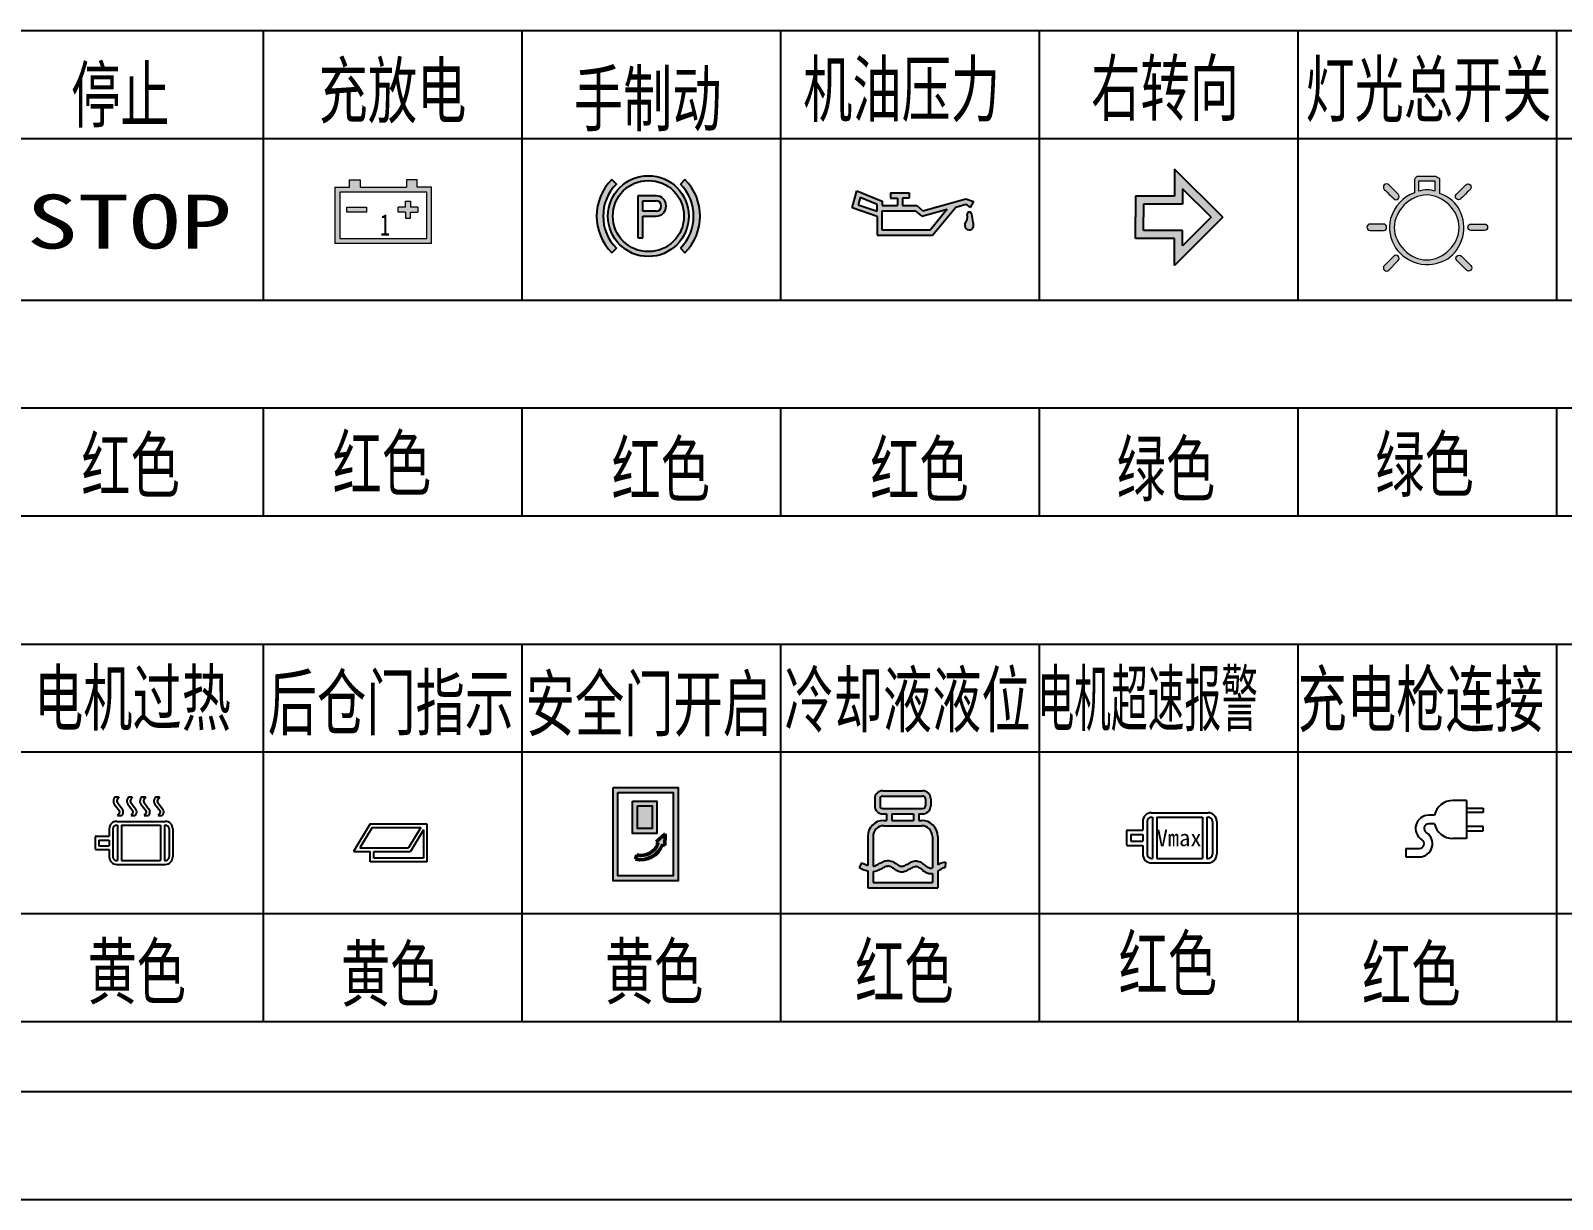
# Model space of a CAD drawing. Extents: x -188 to 653, y 38 to 632.
# Drawn here: x -24 to 118.1, y 38.5 to 146.9 of the extents above; entities that cross this region are included whole.
import ezdxf

# ---------------------------------------------------------------- set-up
doc = ezdxf.new("R2010")
doc.units = 0
doc.header["$LTSCALE"] = 5
doc.layers.add('1', color=1, linetype='CONTINUOUS', lineweight=5)
doc.layers.add('尺寸线', color=3, linetype='CONTINUOUS', lineweight=5)
for name, color, linetype in [('1轮廓实线层', 7, 'CONTINUOUS'), ('2细线层', 3, 'CONTINUOUS'), ('6文字层', 3, 'CONTINUOUS')]:
    doc.layers.add(name, color=color, linetype=linetype)
doc.styles.add('10', font='SIMHEI.TTF', dxfattribs={"width": 1.4})
doc.styles.add('STYLE1', font='SIMHEI.TTF', dxfattribs={"width": 0.67})
doc.styles.add('STYLE2', font='', dxfattribs={"width": 0.67, "height": 5})
doc.styles.add('李志平', font='', dxfattribs={"width": 0.67})
doc.styles.get('STYLE2').set_extended_font_data('FangSong')
doc.styles.get('李志平').set_extended_font_data('FangSong')

msp = doc.modelspace()

# ---------------------------------------------------------------- hatches: boundary and pattern name
at = {"layer": '1', "ltscale": 10}
h = msp.add_hatch(color=256, dxfattribs=at)
h.paths.add_polyline_path([(6.581, 132.346), (6.581, 133.029), (5.58, 133.029), (5.58, 132.346), (4.227, 132.346), (4.227, 130.046), (4.672, 130.046), (4.672, 131.901), (8.721, 131.901), (8.721, 132.346)])
h.paths.add_polyline_path([(12.754, 131.901), (12.754, 130.046), (13.199, 130.046), (13.199, 132.346), (11.862, 132.346), (11.862, 133.029), (10.861, 133.029), (10.861, 132.346), (8.721, 132.346), (8.721, 131.901)])
h.paths.add_polyline_path([(13.199, 127.136), (13.199, 130.046), (12.754, 130.046), (12.754, 127.581), (8.721, 127.581), (8.721, 127.136)])
h.paths.add_polyline_path([(8.721, 127.136), (8.721, 127.581), (4.672, 127.581), (4.672, 130.046), (4.227, 130.046), (4.227, 127.136)])
h.paths.add_polyline_path([(7.161, 130.046), (7.161, 130.491), (5.342, 130.491), (5.342, 130.046)])
h.paths.add_polyline_path([(11.926, 130.046), (11.926, 130.491), (11.239, 130.491), (11.239, 131.061), (10.793, 131.061), (10.793, 130.491), (10.107, 130.491), (10.107, 130.046), (10.793, 130.046)], flags=17)
h.paths.add_polyline_path([(10.793, 129.475), (11.239, 129.475), (11.239, 130.046), (10.793, 130.046)], flags=17)
at = {"layer": '1轮廓实线层', "ltscale": 10}
h = msp.add_hatch(color=3, dxfattribs=at)
h.paths.add_polyline_path([(82.129, 131.516), (78.499, 131.516), (78.499, 129.556), (79.249, 129.556), (79.249, 130.766), (82.886, 130.766), (82.886, 132.213), (85.543, 129.556), (86.604, 129.556), (82.129, 134.031)])
h.paths.add_polyline_path([(79.249, 129.556), (78.499, 129.556), (78.499, 127.595), (82.129, 127.595), (82.129, 125.329), (82.378, 125.329), (86.604, 129.556), (85.543, 129.556), (82.886, 126.898), (82.886, 128.345), (79.249, 128.345)])
h = msp.add_hatch(color=1, dxfattribs=at)
h.paths.add_polyline_path([(29.923, 126.275), (30.347, 126.699, -0.4142136), (30.347, 132.639), (29.923, 133.063, 0.4142136)])
h.paths.add_polyline_path([(29.567, 129.669, 1), (37.067, 129.669, 1)])
h.paths.add_polyline_path([(30.017, 129.669, -1), (36.617, 129.669, -1)], flags=16)
h.paths.add_polyline_path([(32.792, 127.644), (32.342, 127.644), (32.342, 131.544), (34.03, 131.544, -1), (34.03, 129.669), (32.792, 129.669)], flags=0)
h.paths.add_polyline_path([(34.03, 130.119), (32.792, 130.119), (32.792, 131.094), (34.03, 131.094, -1)], flags=0)
h.paths.add_polyline_path([(36.711, 126.275, 0.4142136), (36.711, 133.063), (36.287, 132.639, -0.4142136), (36.287, 126.699)])
h = msp.add_hatch(color=1, dxfattribs=at)
h.paths.add_polyline_path([(61.047, 130.299), (60.323, 129.424), (60.931, 129.424), (61.831, 130.512), (62.771, 130.768), (63.188, 130.456), (63.477, 131.008), (62.781, 131.256), (58.791, 130.172), (58.238, 130.641), (57.828, 130.641), (57.828, 130.172), (58.066, 130.172), (58.676, 129.655)])
h.paths.add_polyline_path([(60.931, 129.424), (60.323, 129.424), (59.455, 128.375), (57.828, 128.375), (57.828, 127.906), (59.676, 127.906)])
h.paths.add_polyline_path([(57.828, 127.906), (57.828, 128.375), (55.019, 128.375), (55.019, 129.424), (54.549, 129.424), (54.542, 127.906)])
h.paths.add_polyline_path([(55.019, 130.172), (57.828, 130.172), (57.828, 130.641), (56.899, 130.641), (56.899, 131.344), (57.519, 131.344), (57.519, 131.813), (55.785, 131.813), (55.785, 131.344), (56.431, 131.344), (56.431, 130.641), (55.019, 130.641), (55.019, 131.053), (52.644, 132.017), (52.217, 130.424), (54.55, 129.616), (54.549, 129.424), (55.019, 129.424)])
h.paths.add_polyline_path([(54.55, 130.112), (52.783, 130.724), (52.959, 131.383), (54.55, 130.737)], flags=16)
h.paths.add_polyline_path([(62.673, 128.918, 0.75582), (63.43, 128.536, 0.1965371), (63.454, 129.1, 0.0163557), (63.412, 129.424), (62.894, 129.424, -0.1174609)])
h.paths.add_polyline_path([(62.894, 129.424), (63.412, 129.424, 0.0223006), (63.32, 129.859, 0.881172), (62.891, 129.859, -0.0922535)])
h = msp.add_hatch(color=2, dxfattribs=at)
h.paths.add_polyline_path([(30.045, 76.657), (36.064, 76.657), (36.064, 68.005), (30.045, 68.005)])
h.paths.add_polyline_path([(30.495, 76.208), (35.615, 76.208), (35.615, 68.454), (30.495, 68.454)], flags=16)
msp.add_hatch(color=2, dxfattribs=at).paths.add_polyline_path([(31.856, 72.398), (34.101, 72.398), (34.101, 75.398), (31.856, 75.398)])
h = msp.add_hatch(color=1, dxfattribs=at)
h.paths.add_polyline_path([(56.914, 75.861), (56.914, 76.361), (55.064, 76.361, 0.4142136), (54.314, 75.611), (54.314, 74.961, 0.4142136), (55.064, 74.211), (55.414, 74.211), (55.414, 73.611), (55.164, 73.611, 0.4142136), (53.664, 72.111), (53.664, 71.861), (54.164, 71.861), (54.164, 72.111, -0.4142136), (55.164, 73.111), (56.914, 73.111), (56.914, 73.611), (55.914, 73.611), (55.914, 74.211), (56.914, 74.211), (56.914, 74.711), (55.064, 74.711, -0.4142136), (54.814, 74.961), (54.814, 75.611, -0.4142136), (55.064, 75.861)])
h.paths.add_polyline_path([(58.764, 75.861, -0.4142136), (59.014, 75.611), (59.014, 74.961, -0.4142136), (58.764, 74.711), (56.914, 74.711), (56.914, 74.211), (57.914, 74.211), (57.914, 73.611), (56.914, 73.611), (56.914, 73.111), (58.664, 73.111, -0.4142136), (59.664, 72.111), (59.664, 71.861), (60.164, 71.861), (60.164, 72.111, 0.4142136), (58.664, 73.611), (58.414, 73.611), (58.414, 74.211), (58.764, 74.211, 0.4142136), (59.514, 74.961), (59.514, 75.611, 0.4142136), (58.764, 76.361), (56.914, 76.361), (56.914, 75.861)])
edge = h.paths.add_edge_path()
edge.add_spline(control_points=[(60.164, 68.899), (60.184, 68.911), (60.204, 68.923), (60.346, 69.009), (60.461, 69.085), (60.64, 69.186), (60.71, 69.218), (60.802, 69.246), (60.83, 69.248), (60.845, 69.247)], knot_values=[15.638275, 15.638275, 15.638275, 15.638275, 15.7481944, 15.7481944, 16.4246468, 16.4246468, 16.9442773, 16.9442773, 17.3479153, 17.3479153, 17.3479153, 17.3479153], degree=3, periodic=0)
edge.add_line((60.845, 69.247), (60.89, 69.745))
edge.add_spline(control_points=[(60.89, 69.745), (60.845, 69.749), (60.802, 69.747), (60.666, 69.732), (60.58, 69.704), (60.386, 69.621), (60.282, 69.559), (60.174, 69.493), (60.169, 69.49), (60.164, 69.486)], knot_values=[16.1388859, 16.1388859, 16.1388859, 16.1388859, 16.3211879, 16.3211879, 16.7373656, 16.7373656, 17.3175599, 17.3175599, 17.3479153, 17.3479153, 17.3479153, 17.3479153], degree=3, periodic=0)
edge.add_line((60.164, 69.486), (60.164, 71.861))
edge.add_line((60.164, 71.861), (59.664, 71.861))
edge.add_line((59.664, 71.861), (59.664, 69.207))
edge.add_spline(control_points=[(59.664, 69.207), (59.653, 69.203), (59.643, 69.2), (59.591, 69.183), (59.556, 69.177), (59.498, 69.175), (59.471, 69.177), (59.369, 69.199), (59.282, 69.24), (59.092, 69.363), (58.989, 69.444), (58.77, 69.608), (58.654, 69.692), (58.453, 69.789), (58.38, 69.817), (58.223, 69.851), (58.137, 69.855), (57.979, 69.839), (57.905, 69.82), (57.703, 69.751), (57.584, 69.687), (57.327, 69.541), (57.193, 69.459), (57.024, 69.385), (56.977, 69.368), (56.928, 69.356), (56.921, 69.354), (56.914, 69.353)], knot_values=[9.0358264, 9.0358264, 9.0358264, 9.0358264, 9.118013, 9.118013, 9.4607571, 9.4607571, 9.7675513, 9.7675513, 10.497745, 10.497745, 11.2279388, 11.2279388, 11.9581325, 11.9581325, 12.3266623, 12.3266623, 12.695192, 12.695192, 13.0604043, 13.0604043, 13.7474125, 13.7474125, 14.6307932, 14.6307932, 15.0153142, 15.0153142, 15.0826892, 15.0826892, 15.0826892, 15.0826892], degree=3, periodic=0)
edge.add_line((56.914, 69.353), (56.914, 68.849))
edge.add_spline(control_points=[(56.914, 68.849), (56.919, 68.849), (56.924, 68.849), (56.992, 68.857), (57.052, 68.87), (57.26, 68.932), (57.392, 69.002), (57.64, 69.142), (57.756, 69.212), (57.941, 69.304), (58.014, 69.332), (58.101, 69.35), (58.126, 69.352), (58.174, 69.35), (58.199, 69.346), (58.261, 69.326), (58.297, 69.311), (58.425, 69.241), (58.531, 69.162), (58.762, 68.988), (58.886, 68.892), (59.126, 68.761), (59.232, 68.715), (59.428, 68.676), (59.512, 68.671), (59.618, 68.682), (59.641, 68.685), (59.664, 68.69)], knot_values=[8.8841476, 8.8841476, 8.8841476, 8.8841476, 8.9072385, 8.9072385, 9.1960445, 9.1960445, 9.9458156, 9.9458156, 10.6955867, 10.6955867, 11.2893611, 11.2893611, 11.5857152, 11.5857152, 11.9211691, 11.9211691, 12.2566229, 12.2566229, 13.0468792, 13.0468792, 13.8371355, 13.8371355, 14.3758306, 14.3758306, 14.7237863, 14.7237863, 14.8227241, 14.8227241, 14.8227241, 14.8227241], degree=3, periodic=0)
edge.add_line((59.664, 68.69), (59.664, 67.861))
edge.add_line((59.664, 67.861), (56.914, 67.861))
edge.add_line((56.914, 67.861), (56.914, 67.361))
edge.add_line((56.914, 67.361), (60.164, 67.361))
edge.add_line((60.164, 67.361), (60.164, 68.899))
edge = h.paths.add_edge_path()
edge.add_line((54.164, 69.37), (54.164, 71.861))
edge.add_line((54.164, 71.861), (53.664, 71.861))
edge.add_line((53.664, 71.861), (53.664, 69.435))
edge.add_spline(control_points=[(53.664, 69.435), (53.579, 69.462), (53.491, 69.495), (53.302, 69.578), (53.2, 69.627), (53.096, 69.681)], knot_values=[0.5523661, 0.5523661, 0.5523661, 0.5523661, 1.1433078, 1.1433078, 1.7998123, 1.7998123, 1.7998123, 1.7998123], degree=3, periodic=0)
edge.add_line((53.096, 69.681), (52.868, 69.236))
edge.add_spline(control_points=[(52.868, 69.236), (52.975, 69.181), (53.084, 69.127), (53.347, 69.012), (53.503, 68.955), (53.664, 68.916)], knot_values=[0.5523661, 0.5523661, 0.5523661, 0.5523661, 1.1956753, 1.1956753, 2.075382, 2.075382, 2.075382, 2.075382], degree=3, periodic=0)
edge.add_line((53.664, 68.916), (53.664, 67.361))
edge.add_line((53.664, 67.361), (56.914, 67.361))
edge.add_line((56.914, 67.361), (56.914, 67.861))
edge.add_line((56.914, 67.861), (54.164, 67.861))
edge.add_line((54.164, 67.861), (54.164, 68.868))
edge.add_spline(control_points=[(54.164, 68.868), (54.191, 68.87), (54.218, 68.872), (54.324, 68.886), (54.403, 68.902), (54.559, 68.951), (54.632, 68.981), (54.855, 69.086), (54.994, 69.169), (55.25, 69.305), (55.366, 69.356), (55.501, 69.385), (55.538, 69.388), (55.6, 69.385), (55.63, 69.379), (55.7, 69.357), (55.739, 69.341), (55.888, 69.267), (56.012, 69.184), (56.258, 69.031), (56.376, 68.961), (56.58, 68.883), (56.655, 68.862), (56.794, 68.844), (56.855, 68.843), (56.914, 68.849)], knot_values=[2.9582033, 2.9582033, 2.9582033, 2.9582033, 3.0981643, 3.0981643, 3.5005712, 3.5005712, 3.9029781, 3.9029781, 4.7710541, 4.7710541, 5.6391302, 5.6391302, 6.0316341, 6.0316341, 6.3670421, 6.3670421, 6.7024501, 6.7024501, 7.5589346, 7.5589346, 8.2532219, 8.2532219, 8.6184325, 8.6184325, 8.8841476, 8.8841476, 8.8841476, 8.8841476], degree=3, periodic=0)
edge.add_line((56.914, 68.849), (56.914, 69.353))
edge.add_spline(control_points=[(56.914, 69.353), (56.881, 69.347), (56.852, 69.344), (56.793, 69.347), (56.756, 69.354), (56.644, 69.391), (56.561, 69.434), (56.345, 69.564), (56.207, 69.661), (55.987, 69.778), (55.92, 69.809), (55.774, 69.86), (55.695, 69.879), (55.53, 69.891), (55.449, 69.884), (55.238, 69.843), (55.117, 69.793), (54.858, 69.667), (54.724, 69.587), (54.531, 69.485), (54.465, 69.454), (54.343, 69.406), (54.288, 69.39), (54.209, 69.375), (54.186, 69.372), (54.164, 69.37)], knot_values=[3.0454823, 3.0454823, 3.0454823, 3.0454823, 3.3626283, 3.3626283, 3.7471493, 3.7471493, 4.3870258, 4.3870258, 5.2847679, 5.2847679, 5.6579196, 5.6579196, 6.0310712, 6.0310712, 6.4111431, 6.4111431, 7.0788855, 7.0788855, 7.9280022, 7.9280022, 8.3913618, 8.3913618, 8.8547213, 8.8547213, 9.0358264, 9.0358264, 9.0358264, 9.0358264], degree=3, periodic=0)
at = {"layer": '1轮廓实线层', "lineweight": 50}
msp.add_hatch(color=2, dxfattribs=at).paths.add_polyline_path([(34.865, 72.375), (34.03, 71.612), (34.244, 71.52, -0.3923338), (32.232, 70.412), (32.135, 70.024, 0.3876066), (34.613, 71.362), (34.827, 71.27)])
at = {"layer": '尺寸线'}
h = msp.add_hatch(color=256, dxfattribs=at)
edge = h.paths.add_edge_path(flags=16)
edge.add_spline(control_points=[(102.525, 128.609), (102.525, 130.159), (103.985, 131.629), (105.535, 131.629), (105.535, 131.629), (107.085, 131.629), (108.545, 130.159), (108.545, 128.609), (108.545, 128.609), (108.545, 127.069), (107.085, 125.599), (105.535, 125.599), (105.535, 125.599), (103.985, 125.599), (102.525, 127.069), (102.525, 128.609)], knot_values=[0, 0, 0, 0, 0.25, 0.25, 0.25, 0.25, 0.5, 0.5, 0.5, 0.5, 0.75, 0.75, 0.75, 0.75, 1, 1, 1, 1], degree=3, periodic=0)
edge = h.paths.add_edge_path()
edge.add_spline(control_points=[(102.895, 131.279), (102.775, 131.159), (102.585, 131.159), (102.475, 131.279), (102.475, 131.279), (102.475, 131.279), (101.595, 132.149), (101.595, 132.149), (101.595, 132.149), (101.485, 132.269), (101.485, 132.459), (101.595, 132.569), (101.595, 132.569), (101.595, 132.569), (101.595, 132.569), (101.595, 132.569), (101.595, 132.569), (101.715, 132.689), (101.895, 132.689), (102.015, 132.569), (102.015, 132.569), (102.015, 132.569), (102.895, 131.689), (102.895, 131.689), (102.895, 131.689), (103.005, 131.579), (103.005, 131.389), (102.895, 131.279)], knot_values=[0, 0, 0, 0, 0.1428571, 0.1428571, 0.1428571, 0.1428571, 0.2857143, 0.2857143, 0.2857143, 0.2857143, 0.4285714, 0.4285714, 0.4285714, 0.4285714, 0.5714286, 0.5714286, 0.5714286, 0.5714286, 0.7142857, 0.7142857, 0.7142857, 0.7142857, 0.8571429, 0.8571429, 0.8571429, 0.8571429, 1, 1, 1, 1], degree=3, periodic=0)
edge = h.paths.add_edge_path()
edge.add_spline(control_points=[(108.285, 131.279), (108.395, 131.159), (108.585, 131.159), (108.705, 131.279), (108.705, 131.279), (108.705, 131.279), (109.575, 132.149), (109.575, 132.149), (109.575, 132.149), (109.695, 132.269), (109.695, 132.459), (109.575, 132.569), (109.575, 132.569), (109.575, 132.569), (109.575, 132.569), (109.575, 132.569), (109.575, 132.569), (109.465, 132.689), (109.275, 132.689), (109.165, 132.569), (109.165, 132.569), (109.165, 132.569), (108.285, 131.689), (108.285, 131.689), (108.285, 131.689), (108.165, 131.579), (108.165, 131.389), (108.285, 131.279)], knot_values=[0, 0, 0, 0, 0.1428571, 0.1428571, 0.1428571, 0.1428571, 0.2857143, 0.2857143, 0.2857143, 0.2857143, 0.4285714, 0.4285714, 0.4285714, 0.4285714, 0.5714286, 0.5714286, 0.5714286, 0.5714286, 0.7142857, 0.7142857, 0.7142857, 0.7142857, 0.8571429, 0.8571429, 0.8571429, 0.8571429, 1, 1, 1, 1], degree=3, periodic=0)
edge = h.paths.add_edge_path()
edge.add_spline(control_points=[(111.185, 128.629), (111.185, 128.789), (111.055, 128.929), (110.895, 128.929), (110.895, 128.929), (110.895, 128.929), (109.655, 128.929), (109.655, 128.929), (109.655, 128.929), (109.485, 128.929), (109.355, 128.789), (109.355, 128.629), (109.355, 128.629), (109.355, 128.629), (109.355, 128.629), (109.355, 128.629), (109.355, 128.629), (109.355, 128.469), (109.485, 128.339), (109.655, 128.339), (109.655, 128.339), (109.655, 128.339), (110.895, 128.339), (110.895, 128.339), (110.895, 128.339), (111.055, 128.339), (111.185, 128.469), (111.185, 128.629)], knot_values=[0, 0, 0, 0, 0.1428571, 0.1428571, 0.1428571, 0.1428571, 0.2857143, 0.2857143, 0.2857143, 0.2857143, 0.4285714, 0.4285714, 0.4285714, 0.4285714, 0.5714286, 0.5714286, 0.5714286, 0.5714286, 0.7142857, 0.7142857, 0.7142857, 0.7142857, 0.8571429, 0.8571429, 0.8571429, 0.8571429, 1, 1, 1, 1], degree=3, periodic=0)
edge = h.paths.add_edge_path()
edge.add_spline(control_points=[(109.625, 124.659), (109.745, 124.769), (109.745, 124.959), (109.625, 125.079), (109.625, 125.079), (109.625, 125.079), (108.755, 125.949), (108.755, 125.949), (108.755, 125.949), (108.635, 126.069), (108.445, 126.069), (108.335, 125.949), (108.335, 125.949), (108.335, 125.949), (108.335, 125.949), (108.335, 125.949), (108.335, 125.949), (108.215, 125.839), (108.215, 125.649), (108.335, 125.539), (108.335, 125.539), (108.335, 125.539), (109.215, 124.659), (109.215, 124.659), (109.215, 124.659), (109.325, 124.539), (109.515, 124.539), (109.625, 124.659)], knot_values=[0, 0, 0, 0, 0.1428571, 0.1428571, 0.1428571, 0.1428571, 0.2857143, 0.2857143, 0.2857143, 0.2857143, 0.4285714, 0.4285714, 0.4285714, 0.4285714, 0.5714286, 0.5714286, 0.5714286, 0.5714286, 0.7142857, 0.7142857, 0.7142857, 0.7142857, 0.8571429, 0.8571429, 0.8571429, 0.8571429, 1, 1, 1, 1], degree=3, periodic=0)
edge = h.paths.add_edge_path()
edge.add_spline(control_points=[(101.605, 124.659), (101.485, 124.769), (101.485, 124.959), (101.605, 125.079), (101.605, 125.079), (101.605, 125.079), (102.485, 125.949), (102.485, 125.949), (102.485, 125.949), (102.595, 126.069), (102.785, 126.069), (102.895, 125.949), (102.895, 125.949), (102.895, 125.949), (102.895, 125.949), (102.895, 125.949), (102.895, 125.949), (103.015, 125.839), (103.015, 125.649), (102.895, 125.539), (102.895, 125.539), (102.895, 125.539), (102.025, 124.659), (102.025, 124.659), (102.025, 124.659), (101.905, 124.539), (101.715, 124.539), (101.605, 124.659)], knot_values=[0, 0, 0, 0, 0.1428571, 0.1428571, 0.1428571, 0.1428571, 0.2857143, 0.2857143, 0.2857143, 0.2857143, 0.4285714, 0.4285714, 0.4285714, 0.4285714, 0.5714286, 0.5714286, 0.5714286, 0.5714286, 0.7142857, 0.7142857, 0.7142857, 0.7142857, 0.8571429, 0.8571429, 0.8571429, 0.8571429, 1, 1, 1, 1], degree=3, periodic=0)
edge = h.paths.add_edge_path()
edge.add_spline(control_points=[(99.985, 128.629), (99.985, 128.789), (100.125, 128.929), (100.285, 128.929), (100.285, 128.929), (100.285, 128.929), (101.525, 128.929), (101.525, 128.929), (101.525, 128.929), (101.685, 128.929), (101.815, 128.789), (101.815, 128.629), (101.815, 128.629), (101.815, 128.629), (101.815, 128.629), (101.815, 128.629), (101.815, 128.629), (101.815, 128.469), (101.685, 128.339), (101.525, 128.339), (101.525, 128.339), (101.525, 128.339), (100.285, 128.339), (100.285, 128.339), (100.285, 128.339), (100.125, 128.339), (99.985, 128.469), (99.985, 128.629)], knot_values=[0, 0, 0, 0, 0.1428571, 0.1428571, 0.1428571, 0.1428571, 0.2857143, 0.2857143, 0.2857143, 0.2857143, 0.4285714, 0.4285714, 0.4285714, 0.4285714, 0.5714286, 0.5714286, 0.5714286, 0.5714286, 0.7142857, 0.7142857, 0.7142857, 0.7142857, 0.8571429, 0.8571429, 0.8571429, 0.8571429, 1, 1, 1, 1], degree=3, periodic=0)
edge = h.paths.add_edge_path(flags=16)
edge.add_spline(control_points=[(104.785, 132.909), (104.785, 132.909), (106.305, 132.909), (106.305, 132.909), (106.305, 132.909), (106.305, 132.599), (106.305, 132.299), (106.305, 131.999), (106.305, 131.999), (105.845, 132.179), (105.345, 132.179), (104.785, 131.999), (104.785, 131.999), (104.785, 131.999), (104.785, 132.909), (104.785, 132.909)], knot_values=[0, 0, 0, 0, 0.25, 0.25, 0.25, 0.25, 0.5, 0.5, 0.5, 0.5, 0.75, 0.75, 0.75, 0.75, 1, 1, 1, 1], degree=3, periodic=0)
edge = h.paths.add_edge_path()
edge.add_spline(control_points=[(104.395, 131.829), (104.395, 132.259), (104.395, 132.679), (104.395, 133.099), (104.395, 133.099), (104.465, 133.179), (104.535, 133.259), (104.605, 133.339), (104.605, 133.339), (105.205, 133.339), (105.795, 133.339), (106.395, 133.339), (106.395, 133.339), (106.515, 133.269), (106.635, 133.189), (106.755, 133.119), (106.755, 133.119), (106.755, 132.669), (106.755, 132.229), (106.755, 131.779), (106.755, 131.779), (108.515, 131.109), (109.255, 129.509), (108.875, 127.739), (108.875, 127.739), (108.295, 125.889), (107.055, 125.049), (105.025, 125.199), (105.025, 125.199), (102.965, 125.599), (101.705, 127.479), (102.185, 129.449), (102.185, 129.449), (102.585, 130.639), (103.295, 131.439), (104.395, 131.829)], knot_values=[0, 0, 0, 0, 0.1111111, 0.1111111, 0.1111111, 0.1111111, 0.2222222, 0.2222222, 0.2222222, 0.2222222, 0.3333333, 0.3333333, 0.3333333, 0.3333333, 0.4444444, 0.4444444, 0.4444444, 0.4444444, 0.5555556, 0.5555556, 0.5555556, 0.5555556, 0.6666667, 0.6666667, 0.6666667, 0.6666667, 0.7777778, 0.7777778, 0.7777778, 0.7777778, 0.8888889, 0.8888889, 0.8888889, 0.8888889, 1, 1, 1, 1], degree=3, periodic=0)

# ---------------------------------------------------------------- linework, layer by layer
at = {"layer": '1'}
for p, q in [((4.227, 132.346), (4.227, 127.136)), ((4.227, 132.346), (5.58, 132.346)), ((5.58, 133.029), (6.581, 133.029)), ((5.58, 132.346), (5.58, 133.029)), ((6.581, 133.029), (6.581, 132.346)), ((6.581, 132.346), (10.861, 132.346)), ((10.861, 133.029), (10.861, 132.346)), ((11.862, 133.029), (10.861, 133.029)), ((11.862, 132.346), (11.862, 133.029)), ((13.199, 132.346), (11.862, 132.346)), ((13.199, 127.136), (13.199, 132.346)), ((4.672, 131.901), (4.672, 127.581)), ((12.754, 131.901), (4.672, 131.901)), ((10.793, 130.491), (10.793, 131.061)), ((10.793, 131.061), (11.239, 131.061)), ((11.239, 131.061), (11.239, 130.491)), ((12.754, 127.581), (12.754, 131.901)), ((5.342, 130.491), (7.161, 130.491)), ((5.342, 130.046), (5.342, 130.491)), ((7.161, 130.046), (5.342, 130.046)), ((7.161, 130.491), (7.161, 130.046)), ((10.793, 130.491), (10.107, 130.491)), ((10.107, 130.046), (10.107, 130.491)), ((10.793, 130.046), (10.107, 130.046)), ((10.793, 130.046), (10.793, 129.475)), ((10.793, 129.475), (11.239, 129.475)), ((11.926, 130.491), (11.239, 130.491)), ((11.239, 130.046), (11.926, 130.046)), ((11.239, 129.475), (11.239, 130.046)), ((11.926, 130.491), (11.926, 130.046)), ((4.672, 127.581), (12.754, 127.581))]:
    msp.add_line(p, q, dxfattribs=at)
at = {"layer": '1', "linetype": 'ByBlock'}
msp.add_line((13.199, 127.136), (4.227, 127.136), dxfattribs=at)
at = {"layer": '1轮廓实线层', "ltscale": 10}
for p, q in [((-157.415, 146.873), (477.962, 146.873)), ((-2.415, 146.873), (-2.415, 121.873)), ((21.585, 146.873), (21.585, 121.873)), ((45.585, 146.873), (45.585, 121.873)), ((69.585, 146.873), (69.585, 121.873)), ((93.585, 146.873), (93.585, 121.873)), ((117.585, 146.873), (117.585, 121.873)), ((-157.415, 136.873), (478.011, 136.873)), ((-157.415, 121.873), (477.893, 121.873)), ((-139.609, 111.873), (477.997, 111.873)), ((-2.415, 111.873), (-2.415, 101.873)), ((21.585, 111.873), (21.585, 101.873)), ((45.585, 111.873), (45.585, 101.873)), ((69.585, 111.873), (69.585, 101.873)), ((93.585, 111.873), (93.585, 101.873)), ((-157.415, 101.873), (477.983, 101.873)), ((-157.415, 89.961), (453.938, 89.961)), ((-2.415, 89.961), (-2.415, 54.961)), ((21.585, 89.961), (21.585, 54.961)), ((45.585, 89.961), (45.585, 54.961)), ((69.585, 89.961), (69.585, 54.961)), ((93.585, 89.961), (93.585, 54.961)), ((117.585, 89.961), (117.585, 54.961)), ((-157.415, 79.961), (453.938, 79.961)), ((-157.415, 64.961), (453.817, 64.961)), ((-157.415, 54.961), (454.059, 54.961))]:
    msp.add_line(p, q, dxfattribs=at)
at = {"layer": '1轮廓实线层', "color": 3}
for p, q in [((82.129, 134.031), (82.129, 131.516)), ((86.604, 129.556), (82.129, 134.031)), ((82.886, 132.213), (82.886, 130.766)), ((85.543, 129.556), (82.886, 132.213)), ((82.129, 131.516), (78.499, 131.516)), ((78.499, 131.516), (78.499, 129.556)), ((82.886, 130.766), (79.249, 130.766)), ((79.249, 130.766), (79.249, 129.556)), ((78.499, 127.595), (78.499, 129.556)), ((79.249, 128.345), (79.249, 129.556)), ((86.604, 129.556), (82.129, 125.081)), ((85.543, 129.556), (82.886, 126.898)), ((82.886, 128.345), (79.249, 128.345)), ((82.886, 126.898), (82.886, 128.345)), ((82.129, 127.595), (78.499, 127.595)), ((82.129, 125.081), (82.129, 127.595))]:
    msp.add_line(p, q, dxfattribs=at)
at = {"layer": '1轮廓实线层', "color": 1}
for p, q in [((29.923, 133.063), (30.347, 132.639)), ((36.711, 133.063), (36.287, 132.639)), ((32.342, 131.544), (32.342, 127.644)), ((34.03, 131.544), (32.342, 131.544)), ((32.792, 130.119), (32.792, 131.094)), ((32.792, 131.094), (34.03, 131.094)), ((52.217, 130.424), (52.644, 132.017)), ((52.644, 132.017), (55.019, 131.053)), ((52.959, 131.383), (52.783, 130.724)), ((54.55, 130.737), (52.959, 131.383)), ((55.019, 131.053), (55.019, 130.641)), ((55.785, 131.813), (57.519, 131.813)), ((55.785, 131.813), (55.785, 131.344)), ((55.785, 131.344), (56.431, 131.344)), ((56.431, 131.344), (56.431, 130.641)), ((57.519, 131.344), (56.899, 131.344)), ((56.899, 131.344), (56.899, 130.641)), ((57.519, 131.813), (57.519, 131.344)), ((58.791, 130.172), (62.781, 131.256)), ((61.831, 130.512), (62.771, 130.768)), ((62.771, 130.768), (63.188, 130.456)), ((62.781, 131.256), (63.477, 131.008)), ((63.477, 131.008), (63.188, 130.456)), ((34.03, 130.119), (32.792, 130.119)), ((32.792, 129.669), (34.03, 129.669)), ((32.792, 127.644), (32.792, 129.669)), ((54.55, 129.616), (52.217, 130.424)), ((52.783, 130.724), (54.55, 130.112)), ((54.55, 129.616), (54.542, 127.906)), ((54.55, 130.112), (54.55, 130.737)), ((55.019, 130.641), (56.431, 130.641)), ((55.019, 128.375), (55.019, 130.172)), ((55.019, 130.172), (58.066, 130.172)), ((56.899, 130.641), (58.238, 130.641)), ((58.066, 130.172), (58.676, 129.655)), ((58.238, 130.641), (58.791, 130.172)), ((58.676, 129.655), (61.047, 130.299)), ((61.047, 130.299), (59.455, 128.375)), ((59.676, 127.906), (61.831, 130.512)), ((59.455, 128.375), (55.019, 128.375)), ((30.347, 126.699), (29.923, 126.275)), ((32.342, 127.644), (32.792, 127.644)), ((36.287, 126.699), (36.711, 126.275)), ((54.542, 127.906), (59.676, 127.906)), ((-16.163, 75.796), (-16.27, 75.613)), ((-15.811, 75.796), (-15.993, 75.485)), ((-14.92, 75.796), (-15.027, 75.613)), ((-14.568, 75.796), (-14.751, 75.485)), ((-13.692, 75.796), (-13.799, 75.613)), ((-13.34, 75.796), (-13.522, 75.485)), ((-12.408, 75.796), (-12.515, 75.613)), ((-12.056, 75.796), (-12.239, 75.485)), ((109.214, 75.457), (107.97, 75.457)), ((109.214, 75.457), (109.214, 71.922)), ((-16.238, 75.128), (-15.753, 74.502)), ((-15.981, 75.291), (-15.493, 74.662)), ((-15.752, 74.292), (-15.928, 74.057)), ((-15.489, 74.136), (-15.548, 74.057)), ((-14.996, 75.128), (-14.511, 74.502)), ((-14.738, 75.291), (-14.251, 74.662)), ((-14.509, 74.292), (-14.685, 74.057)), ((-14.246, 74.136), (-14.306, 74.057)), ((-13.768, 75.128), (-13.283, 74.502)), ((-13.51, 75.291), (-13.022, 74.662)), ((-13.281, 74.292), (-13.457, 74.057)), ((-13.018, 74.136), (-13.078, 74.057)), ((-12.484, 75.128), (-11.999, 74.502)), ((-12.226, 75.291), (-11.739, 74.662)), ((-11.997, 74.292), (-12.173, 74.057)), ((-11.734, 74.136), (-11.794, 74.057)), ((106.247, 74.082), (105.725, 74.082)), ((109.214, 74.737), (110.785, 74.737)), ((110.785, 74.344), (109.214, 74.344)), ((110.785, 74.737), (110.785, 74.344)), ((106.247, 73.297), (105.725, 73.297)), ((110.785, 73.035), (109.214, 73.035)), ((109.214, 72.642), (110.785, 72.642)), ((110.785, 72.642), (110.785, 73.035)), ((109.214, 71.922), (107.97, 71.922)), ((103.585, 71.006), (104.847, 71.006)), ((103.585, 71.006), (103.585, 70.221)), ((103.585, 70.221), (104.847, 70.221))]:
    msp.add_line(p, q, dxfattribs=at)
at = {"layer": '1轮廓实线层', "color": 2, "ltscale": 10}
for p, q in [((117.585, 111.873), (117.585, 101.873)), ((7.505, 73.279), (5.97, 70.725)), ((7.691, 72.951), (6.55, 71.053)), ((12.19, 72.951), (11.049, 71.053)), ((12.442, 72.733), (11.235, 70.725)), ((5.97, 70.725), (7.505, 70.725)), ((6.55, 71.053), (11.049, 71.053)), ((7.833, 70.725), (11.235, 70.725))]:
    msp.add_line(p, q, dxfattribs=at)
at = {"layer": '1轮廓实线层', "color": 1, "ltscale": 7}
for p, q in [((-16.163, 75.796), (-15.811, 75.796)), ((-14.92, 75.796), (-14.568, 75.796)), ((-13.692, 75.796), (-13.34, 75.796)), ((-12.408, 75.796), (-12.056, 75.796)), ((-15.928, 74.057), (-15.548, 74.057)), ((-14.685, 74.057), (-14.306, 74.057)), ((-13.457, 74.057), (-13.078, 74.057)), ((-12.173, 74.057), (-11.794, 74.057)), ((79.992, 74.31), (85.242, 74.31)), ((79.992, 73.906), (80.093, 73.906)), ((80.093, 73.906), (80.093, 70.07)), ((80.497, 73.906), (84.737, 73.906)), ((80.497, 73.906), (80.497, 70.07)), ((84.737, 73.906), (84.737, 70.07)), ((85.141, 73.906), (85.242, 73.906)), ((85.141, 73.906), (85.141, 70.07)), ((-16.713, 72.825), (-16.713, 72.131)), ((-16.366, 72.825), (-16.366, 70.223)), ((-16.019, 73.519), (-11.508, 73.519)), ((-16.019, 73.172), (-15.932, 73.172)), ((-15.932, 73.172), (-15.932, 69.876)), ((-15.585, 73.172), (-11.942, 73.172)), ((-15.585, 73.172), (-15.585, 69.876)), ((-11.942, 73.172), (-11.942, 69.876)), ((-11.595, 73.172), (-11.508, 73.172)), ((-11.595, 73.172), (-11.595, 69.876)), ((-11.161, 72.825), (-11.161, 70.223)), ((-10.814, 72.825), (-10.814, 70.223)), ((77.67, 72.594), (77.67, 71.382)), ((77.771, 72.695), (79.185, 72.695)), ((79.185, 73.503), (79.185, 72.695)), ((79.589, 73.503), (79.589, 70.474)), ((85.646, 73.503), (85.646, 70.474)), ((86.05, 73.503), (86.05, 70.474)), ((-18.014, 72.044), (-18.014, 71.003)), ((-17.928, 72.131), (-16.713, 72.131)), ((-17.667, 71.784), (-17.667, 71.263)), ((-17.667, 71.784), (-16.713, 71.784)), ((-17.667, 71.263), (-16.713, 71.263)), ((-16.713, 71.784), (-16.713, 71.263)), ((77.771, 71.281), (79.185, 71.281)), ((78.074, 72.291), (78.074, 71.685)), ((78.074, 72.291), (79.185, 72.291)), ((78.074, 71.685), (79.185, 71.685)), ((79.185, 72.291), (79.185, 71.685)), ((79.185, 71.281), (79.185, 70.474)), ((-17.928, 70.916), (-16.713, 70.916)), ((-16.713, 70.916), (-16.713, 70.223)), ((-16.019, 69.876), (-15.932, 69.876)), ((-15.585, 69.876), (-11.942, 69.876)), ((-11.595, 69.876), (-11.508, 69.876)), ((79.992, 70.07), (80.093, 70.07)), ((79.992, 69.666), (85.242, 69.666)), ((80.497, 70.07), (84.737, 70.07)), ((85.141, 70.07), (85.242, 70.07)), ((-16.019, 69.529), (-11.508, 69.529))]:
    msp.add_line(p, q, dxfattribs=at)
at = {"layer": '1轮廓实线层', "color": 1, "ltscale": 10}
for p, q in [((54.314, 75.611), (54.314, 74.961)), ((54.814, 75.611), (54.814, 74.961)), ((55.064, 76.361), (58.764, 76.361)), ((55.064, 75.861), (58.764, 75.861)), ((59.014, 75.611), (59.014, 74.961)), ((59.514, 75.611), (59.514, 74.961)), ((55.064, 74.711), (58.764, 74.711)), ((55.064, 74.211), (55.414, 74.211)), ((55.414, 74.211), (55.414, 73.611)), ((55.914, 74.211), (57.914, 74.211)), ((55.914, 74.211), (55.914, 73.611)), ((57.914, 74.211), (57.914, 73.611)), ((58.414, 74.211), (58.764, 74.211)), ((58.414, 74.211), (58.414, 73.611)), ((55.164, 73.611), (55.414, 73.611)), ((55.164, 73.111), (58.664, 73.111)), ((55.914, 73.611), (57.914, 73.611)), ((58.414, 73.611), (58.664, 73.611)), ((53.664, 72.111), (53.664, 69.435)), ((54.164, 72.111), (54.164, 69.37)), ((59.664, 72.111), (59.664, 69.207)), ((60.164, 72.111), (60.164, 69.486)), ((53.096, 69.681), (52.868, 69.236)), ((60.89, 69.745), (60.845, 69.247)), ((53.664, 68.916), (53.664, 67.361)), ((54.164, 68.868), (54.164, 67.861)), ((59.664, 68.69), (59.664, 67.861)), ((60.164, 68.899), (60.164, 67.361)), ((53.664, 67.361), (60.164, 67.361)), ((54.164, 67.861), (59.664, 67.861))]:
    msp.add_line(p, q, dxfattribs=at)
at = {"layer": '1轮廓实线层', "color": 2}
for p, q in [((7.505, 73.279), (12.77, 73.279)), ((7.691, 72.951), (12.19, 72.951)), ((12.442, 72.733), (12.442, 70.099)), ((12.77, 73.279), (12.77, 69.771)), ((7.505, 69.771), (7.505, 70.725)), ((12.77, 69.771), (7.505, 69.771)), ((7.833, 70.099), (7.833, 70.725)), ((12.442, 70.099), (7.833, 70.099))]:
    msp.add_line(p, q, dxfattribs=at)
at = {"layer": '1轮廓实线层', "color": 2, "lineweight": 50}
for p, q in [((34.865, 72.375), (34.03, 71.612)), ((34.03, 71.612), (34.244, 71.52)), ((34.613, 71.362), (34.827, 71.27)), ((34.865, 72.375), (34.827, 71.27)), ((32.232, 70.412), (32.135, 70.024))]:
    msp.add_line(p, q, dxfattribs=at)
at = {"layer": '1轮廓实线层', "ltscale": 5}
msp.add_line((-163.148, 48.453), (642.852, 48.453), dxfattribs=at)
at = {"layer": '1轮廓实线层', "color": 2}
for points in [[(30.045, 76.657), (36.064, 76.657), (36.064, 68.005), (30.045, 68.005)], [(30.495, 76.208), (35.615, 76.208), (35.615, 68.454), (30.495, 68.454)], [(31.856, 75.398), (34.101, 75.398), (34.101, 72.398), (31.856, 72.398)], [(32.305, 74.949), (33.652, 74.949), (33.652, 72.847), (32.305, 72.847)]]:
    msp.add_lwpolyline(points, close=True, dxfattribs=at)
at = {"layer": '1轮廓实线层', "color": 1, "linetype": 'ByBlock'}
msp.add_circle((33.317, 129.669), 3.75, dxfattribs=at)
at = {"layer": '1轮廓实线层', "color": 1}
msp.add_circle((33.317, 129.669), 3.3, dxfattribs=at)
for centre, radius, start, end in [((33.317, 129.669), 4.8, 135, 225), ((33.317, 129.669), 4.2, 135, 225), ((33.317, 129.669), 4.2, 315, 45), ((33.317, 129.669), 4.8, 315, 45), ((34.03, 130.607), 0.938, 270, 90), ((34.03, 130.607), 0.487, 270, 90), ((61.722, 129.634), 1.191, 323.02147, 10.90202), ((63.106, 129.832), 0.216, 1.63714, 172.7712), ((58.483, 128.617), 4.994, 5.54805, 14.40624), ((63.106, 128.834), 0.441, 169.05916, 317.39002), ((62.752, 128.847), 0.746, 335.33664, 19.81274), ((-15.896, 75.394), 0.434, 149.59756, 217.77258), ((-15.843, 75.397), 0.173, 149.59756, 217.77258), ((-14.653, 75.394), 0.434, 149.59756, 217.77258), ((-14.601, 75.397), 0.173, 149.59756, 217.77258), ((-13.425, 75.394), 0.434, 149.59756, 217.77258), ((-13.373, 75.397), 0.173, 149.59756, 217.77258), ((-12.141, 75.394), 0.434, 149.59756, 217.77258), ((-12.089, 75.397), 0.173, 149.59756, 217.77258), ((107.97, 73.69), 1.767, 90, 167.16042), ((-15.891, 74.396), 0.173, 323.19383, 37.77258), ((-15.836, 74.396), 0.434, 323.19383, 37.77258), ((-14.648, 74.396), 0.173, 323.19383, 37.77258), ((-14.594, 74.396), 0.434, 323.19383, 37.77258), ((-13.42, 74.396), 0.173, 323.19383, 37.77258), ((-13.365, 74.396), 0.434, 323.19383, 37.77258), ((-12.136, 74.396), 0.173, 323.19383, 37.77258), ((-12.082, 74.396), 0.434, 323.19383, 37.77258), ((105.725, 72.858), 1.224, 90, 238.14141), ((104.847, 71.445), 1.224, 270, 58.14141), ((105.725, 72.858), 0.439, 90, 238.14141), ((107.97, 73.69), 1.767, 192.83958, 270), ((104.847, 71.445), 0.439, 270, 58.14141)]:
    msp.add_arc(centre, radius, start, end, dxfattribs=at)
at = {"layer": '1轮廓实线层', "color": 1, "ltscale": 10}
for centre, radius, start, end in [((55.064, 75.611), 0.75, 90, 180), ((55.064, 75.611), 0.25, 90, 180), ((58.764, 75.611), 0.75, 0, 90), ((58.764, 75.611), 0.25, 0, 90), ((55.064, 74.961), 0.75, 180, 270), ((55.064, 74.961), 0.25, 180, 270), ((58.764, 74.961), 0.25, 270, 0), ((58.764, 74.961), 0.75, 270, 0), ((55.164, 72.111), 1.5, 90, 180), ((55.164, 72.111), 1, 90, 180), ((58.664, 72.111), 1.5, 0, 90), ((58.664, 72.111), 1, 0, 90)]:
    msp.add_arc(centre, radius, start, end, dxfattribs=at)
at = {"layer": '1轮廓实线层', "color": 1, "ltscale": 7}
for centre, radius, start, end in [((79.992, 73.503), 0.808, 90, 180), ((79.992, 73.503), 0.404, 90, 180), ((85.242, 73.503), 0.808, 0, 90), ((85.242, 73.503), 0.404, 0, 90), ((-16.019, 72.825), 0.694, 90, 180), ((-16.019, 72.825), 0.347, 90, 180), ((-11.508, 72.825), 0.694, 0, 90), ((-11.508, 72.825), 0.347, 0, 90), ((77.771, 72.594), 0.101, 90, 180), ((-17.928, 72.044), 0.0867, 90, 180), ((77.771, 71.382), 0.101, 180, 270), ((-17.928, 71.003), 0.0867, 180, 270), ((-16.019, 70.223), 0.694, 180, 270), ((-16.019, 70.223), 0.347, 180, 270), ((-11.508, 70.223), 0.347, 270, 0), ((-11.508, 70.223), 0.694, 270, 0), ((79.992, 70.474), 0.808, 180, 270), ((79.992, 70.474), 0.404, 180, 270), ((85.242, 70.474), 0.404, 270, 0), ((85.242, 70.474), 0.808, 270, 0)]:
    msp.add_arc(centre, radius, start, end, dxfattribs=at)
at = {"layer": '1轮廓实线层', "color": 2, "lineweight": 50}
for radius, end in [(2.089, 340.74), (1.689, 341.68038)]:
    msp.add_arc((32.641, 72.051), radius, 255.99336, end, dxfattribs=at)
at = {"layer": '1轮廓实线层', "color": 1, "ltscale": 10}
for points, knots in [([(53.096, 69.681), (53.2, 69.627), (53.302, 69.578), (53.491, 69.495), (53.579, 69.462), (53.664, 69.435)], [0.5523661, 0.5523661, 0.5523661, 0.5523661, 1.2088706, 1.2088706, 1.7998123, 1.7998123, 1.7998123, 1.7998123]), ([(54.164, 69.37), (54.186, 69.372), (54.209, 69.375), (54.288, 69.39), (54.343, 69.406), (54.465, 69.454), (54.531, 69.485), (54.724, 69.587), (54.858, 69.667), (55.117, 69.793), (55.238, 69.843), (55.449, 69.884), (55.53, 69.891), (55.695, 69.879), (55.774, 69.86), (55.92, 69.809), (55.987, 69.778), (56.207, 69.661), (56.345, 69.564), (56.561, 69.434), (56.644, 69.391), (56.756, 69.354), (56.793, 69.347), (56.858, 69.344), (56.893, 69.348), (56.977, 69.368), (57.024, 69.385), (57.193, 69.459), (57.327, 69.541), (57.584, 69.687), (57.703, 69.751), (57.905, 69.82), (57.979, 69.839), (58.137, 69.855), (58.223, 69.851), (58.38, 69.817), (58.453, 69.789), (58.654, 69.692), (58.77, 69.608), (58.989, 69.444), (59.092, 69.363), (59.282, 69.24), (59.369, 69.199), (59.471, 69.177), (59.498, 69.175), (59.556, 69.177), (59.591, 69.183), (59.643, 69.2), (59.653, 69.203), (59.664, 69.207)], [3.0454823, 3.0454823, 3.0454823, 3.0454823, 3.2265874, 3.2265874, 3.689947, 3.689947, 4.1533065, 4.1533065, 5.0024233, 5.0024233, 5.6701656, 5.6701656, 6.0502375, 6.0502375, 6.4233892, 6.4233892, 6.7965408, 6.7965408, 7.6942829, 7.6942829, 8.3341594, 8.3341594, 8.7186804, 8.7186804, 9.1032014, 9.1032014, 9.4877224, 9.4877224, 10.3711031, 10.3711031, 11.0581113, 11.0581113, 11.4233236, 11.4233236, 11.7918533, 11.7918533, 12.1603831, 12.1603831, 12.8905768, 12.8905768, 13.6207706, 13.6207706, 14.3509643, 14.3509643, 14.6577585, 14.6577585, 15.0005026, 15.0005026, 15.0826892, 15.0826892, 15.0826892, 15.0826892]), ([(60.164, 69.486), (60.169, 69.49), (60.174, 69.493), (60.282, 69.559), (60.386, 69.621), (60.58, 69.704), (60.666, 69.732), (60.802, 69.747), (60.845, 69.749), (60.89, 69.745)], [16.1388859, 16.1388859, 16.1388859, 16.1388859, 16.1692413, 16.1692413, 16.7494357, 16.7494357, 17.1656133, 17.1656133, 17.3479153, 17.3479153, 17.3479153, 17.3479153]), ([(52.868, 69.236), (52.975, 69.181), (53.084, 69.127), (53.347, 69.012), (53.503, 68.955), (53.664, 68.916)], [0.5523661, 0.5523661, 0.5523661, 0.5523661, 1.1956753, 1.1956753, 2.075382, 2.075382, 2.075382, 2.075382]), ([(54.164, 68.868), (54.191, 68.87), (54.218, 68.872), (54.324, 68.886), (54.403, 68.902), (54.559, 68.951), (54.632, 68.981), (54.855, 69.086), (54.994, 69.169), (55.25, 69.305), (55.366, 69.356), (55.501, 69.385), (55.538, 69.388), (55.6, 69.385), (55.63, 69.379), (55.7, 69.357), (55.739, 69.341), (55.888, 69.267), (56.012, 69.184), (56.258, 69.031), (56.376, 68.961), (56.58, 68.883), (56.655, 68.862), (56.799, 68.844), (56.866, 68.843), (56.992, 68.857), (57.052, 68.87), (57.26, 68.932), (57.392, 69.002), (57.64, 69.142), (57.756, 69.212), (57.941, 69.304), (58.014, 69.332), (58.101, 69.35), (58.126, 69.352), (58.174, 69.35), (58.199, 69.346), (58.261, 69.326), (58.297, 69.311), (58.425, 69.241), (58.531, 69.162), (58.762, 68.988), (58.886, 68.892), (59.126, 68.761), (59.232, 68.715), (59.428, 68.676), (59.512, 68.671), (59.618, 68.682), (59.641, 68.685), (59.664, 68.69)], [2.9582033, 2.9582033, 2.9582033, 2.9582033, 3.0981643, 3.0981643, 3.5005712, 3.5005712, 3.9029781, 3.9029781, 4.7710541, 4.7710541, 5.6391302, 5.6391302, 6.0316341, 6.0316341, 6.3670421, 6.3670421, 6.7024501, 6.7024501, 7.5589346, 7.5589346, 8.2532219, 8.2532219, 8.6184325, 8.6184325, 8.9072385, 8.9072385, 9.1960445, 9.1960445, 9.9458156, 9.9458156, 10.6955867, 10.6955867, 11.2893611, 11.2893611, 11.5857152, 11.5857152, 11.9211691, 11.9211691, 12.2566229, 12.2566229, 13.0468792, 13.0468792, 13.8371355, 13.8371355, 14.3758306, 14.3758306, 14.7237863, 14.7237863, 14.8227241, 14.8227241, 14.8227241, 14.8227241]), ([(60.164, 68.899), (60.184, 68.911), (60.204, 68.923), (60.346, 69.009), (60.461, 69.085), (60.64, 69.186), (60.71, 69.218), (60.802, 69.246), (60.83, 69.248), (60.845, 69.247)], [15.638275, 15.638275, 15.638275, 15.638275, 15.7481944, 15.7481944, 16.4246468, 16.4246468, 16.9442773, 16.9442773, 17.3479153, 17.3479153, 17.3479153, 17.3479153])]:
    msp.add_open_spline(points, degree=3, knots=knots, dxfattribs=at)
at = {"layer": '2细线层', "ltscale": 5}
msp.add_line((-188.148, 38.453), (652.852, 38.453), dxfattribs=at)
at = {"layer": '尺寸线'}
for points, knots in [([(102.895, 131.279), (102.775, 131.159), (102.585, 131.159), (102.475, 131.279), (102.475, 131.279), (102.475, 131.279), (101.595, 132.149), (101.595, 132.149), (101.595, 132.149), (101.485, 132.269), (101.485, 132.459), (101.595, 132.569), (101.595, 132.569), (101.595, 132.569), (101.595, 132.569), (101.595, 132.569), (101.595, 132.569), (101.715, 132.689), (101.895, 132.689), (102.015, 132.569), (102.015, 132.569), (102.015, 132.569), (102.895, 131.689), (102.895, 131.689), (102.895, 131.689), (103.005, 131.579), (103.005, 131.389), (102.895, 131.279)], [0, 0, 0, 0, 0.1428571, 0.1428571, 0.1428571, 0.1428572, 0.2857143, 0.2857143, 0.2857143, 0.2857143, 0.4285714, 0.4285714, 0.4285714, 0.4285714, 0.5714286, 0.5714286, 0.5714286, 0.5714286, 0.7142857, 0.7142857, 0.7142857, 0.7142857, 0.8571429, 0.8571429, 0.8571429, 0.8571429, 1, 1, 1, 1]), ([(104.395, 131.829), (104.395, 132.259), (104.395, 132.679), (104.395, 133.099), (104.395, 133.099), (104.465, 133.179), (104.535, 133.259), (104.605, 133.339), (104.605, 133.339), (105.205, 133.339), (105.795, 133.339), (106.395, 133.339), (106.395, 133.339), (106.515, 133.269), (106.635, 133.189), (106.755, 133.119), (106.755, 133.119), (106.755, 132.669), (106.755, 132.229), (106.755, 131.779), (106.755, 131.779), (108.515, 131.109), (109.255, 129.509), (108.875, 127.739), (108.875, 127.739), (108.295, 125.889), (107.055, 125.049), (105.025, 125.199), (105.025, 125.199), (102.965, 125.599), (101.705, 127.479), (102.185, 129.449), (102.185, 129.449), (102.585, 130.639), (103.295, 131.439), (104.395, 131.829)], [0, 0, 0, 0, 0.1111111, 0.1111111, 0.1111111, 0.1111111, 0.2222222, 0.2222222, 0.2222222, 0.2222222, 0.3333333, 0.3333333, 0.3333333, 0.3333333, 0.4444444, 0.4444444, 0.4444444, 0.4444444, 0.5555556, 0.5555556, 0.5555556, 0.5555556, 0.6666667, 0.6666667, 0.6666667, 0.6666667, 0.7777778, 0.7777778, 0.7777778, 0.7777778, 0.8888889, 0.8888889, 0.8888889, 0.8888889, 1, 1, 1, 1]), ([(104.785, 132.909), (104.785, 132.909), (106.305, 132.909), (106.305, 132.909), (106.305, 132.909), (106.305, 132.599), (106.305, 132.299), (106.305, 131.999), (106.305, 131.999), (105.845, 132.179), (105.345, 132.179), (104.785, 131.999), (104.785, 131.999), (104.785, 131.999), (104.785, 132.909), (104.785, 132.909)], [0, 0, 0, 0, 0.25, 0.25, 0.25, 0.25, 0.5, 0.5, 0.5, 0.5, 0.75, 0.75, 0.75, 0.75, 1, 1, 1, 1]), ([(108.285, 131.279), (108.395, 131.159), (108.585, 131.159), (108.705, 131.279), (108.705, 131.279), (108.705, 131.279), (109.575, 132.149), (109.575, 132.149), (109.575, 132.149), (109.695, 132.269), (109.695, 132.459), (109.575, 132.569), (109.575, 132.569), (109.575, 132.569), (109.575, 132.569), (109.575, 132.569), (109.575, 132.569), (109.465, 132.689), (109.275, 132.689), (109.165, 132.569), (109.165, 132.569), (109.165, 132.569), (108.285, 131.689), (108.285, 131.689), (108.285, 131.689), (108.165, 131.579), (108.165, 131.389), (108.285, 131.279)], [0, 0, 0, 0, 0.1428571, 0.1428571, 0.1428571, 0.1428572, 0.2857143, 0.2857143, 0.2857143, 0.2857143, 0.4285714, 0.4285714, 0.4285714, 0.4285714, 0.5714286, 0.5714286, 0.5714286, 0.5714286, 0.7142857, 0.7142857, 0.7142857, 0.7142857, 0.8571429, 0.8571429, 0.8571429, 0.8571429, 1, 1, 1, 1]), ([(102.525, 128.609), (102.525, 130.159), (103.985, 131.629), (105.535, 131.629), (105.535, 131.629), (107.085, 131.629), (108.545, 130.159), (108.545, 128.609), (108.545, 128.609), (108.545, 127.069), (107.085, 125.599), (105.535, 125.599), (105.535, 125.599), (103.985, 125.599), (102.525, 127.069), (102.525, 128.609)], [0, 0, 0, 0, 0.25, 0.25, 0.25, 0.25, 0.5, 0.5, 0.5, 0.5, 0.75, 0.75, 0.75, 0.75, 1, 1, 1, 1]), ([(99.985, 128.629), (99.985, 128.789), (100.125, 128.929), (100.285, 128.929), (100.285, 128.929), (100.285, 128.929), (101.525, 128.929), (101.525, 128.929), (101.525, 128.929), (101.685, 128.929), (101.815, 128.789), (101.815, 128.629), (101.815, 128.629), (101.815, 128.629), (101.815, 128.629), (101.815, 128.629), (101.815, 128.629), (101.815, 128.469), (101.685, 128.339), (101.525, 128.339), (101.525, 128.339), (101.525, 128.339), (100.285, 128.339), (100.285, 128.339), (100.285, 128.339), (100.125, 128.339), (99.985, 128.469), (99.985, 128.629)], [0, 0, 0, 0, 0.1428571, 0.1428571, 0.1428571, 0.1428572, 0.2857143, 0.2857143, 0.2857143, 0.2857143, 0.4285714, 0.4285714, 0.4285714, 0.4285714, 0.5714286, 0.5714286, 0.5714286, 0.5714286, 0.7142857, 0.7142857, 0.7142857, 0.7142857, 0.8571429, 0.8571429, 0.8571429, 0.8571429, 1, 1, 1, 1]), ([(111.185, 128.629), (111.185, 128.789), (111.055, 128.929), (110.895, 128.929), (110.895, 128.929), (110.895, 128.929), (109.655, 128.929), (109.655, 128.929), (109.655, 128.929), (109.485, 128.929), (109.355, 128.789), (109.355, 128.629), (109.355, 128.629), (109.355, 128.629), (109.355, 128.629), (109.355, 128.629), (109.355, 128.629), (109.355, 128.469), (109.485, 128.339), (109.655, 128.339), (109.655, 128.339), (109.655, 128.339), (110.895, 128.339), (110.895, 128.339), (110.895, 128.339), (111.055, 128.339), (111.185, 128.469), (111.185, 128.629)], [0, 0, 0, 0, 0.1428571, 0.1428571, 0.1428571, 0.1428572, 0.2857143, 0.2857143, 0.2857143, 0.2857143, 0.4285714, 0.4285714, 0.4285714, 0.4285714, 0.5714286, 0.5714286, 0.5714286, 0.5714286, 0.7142857, 0.7142857, 0.7142857, 0.7142857, 0.8571429, 0.8571429, 0.8571429, 0.8571429, 1, 1, 1, 1]), ([(101.605, 124.659), (101.485, 124.769), (101.485, 124.959), (101.605, 125.079), (101.605, 125.079), (101.605, 125.079), (102.485, 125.949), (102.485, 125.949), (102.485, 125.949), (102.595, 126.069), (102.785, 126.069), (102.895, 125.949), (102.895, 125.949), (102.895, 125.949), (102.895, 125.949), (102.895, 125.949), (102.895, 125.949), (103.015, 125.839), (103.015, 125.649), (102.895, 125.539), (102.895, 125.539), (102.895, 125.539), (102.025, 124.659), (102.025, 124.659), (102.025, 124.659), (101.905, 124.539), (101.715, 124.539), (101.605, 124.659)], [0, 0, 0, 0, 0.1428571, 0.1428571, 0.1428571, 0.1428572, 0.2857143, 0.2857143, 0.2857143, 0.2857143, 0.4285714, 0.4285714, 0.4285714, 0.4285714, 0.5714286, 0.5714286, 0.5714286, 0.5714286, 0.7142857, 0.7142857, 0.7142857, 0.7142857, 0.8571429, 0.8571429, 0.8571429, 0.8571429, 1, 1, 1, 1]), ([(109.625, 124.659), (109.745, 124.769), (109.745, 124.959), (109.625, 125.079), (109.625, 125.079), (109.625, 125.079), (108.755, 125.949), (108.755, 125.949), (108.755, 125.949), (108.635, 126.069), (108.445, 126.069), (108.335, 125.949), (108.335, 125.949), (108.335, 125.949), (108.335, 125.949), (108.335, 125.949), (108.335, 125.949), (108.215, 125.839), (108.215, 125.649), (108.335, 125.539), (108.335, 125.539), (108.335, 125.539), (109.215, 124.659), (109.215, 124.659), (109.215, 124.659), (109.325, 124.539), (109.515, 124.539), (109.625, 124.659)], [0, 0, 0, 0, 0.1428571, 0.1428571, 0.1428571, 0.1428572, 0.2857143, 0.2857143, 0.2857143, 0.2857143, 0.4285714, 0.4285714, 0.4285714, 0.4285714, 0.5714286, 0.5714286, 0.5714286, 0.5714286, 0.7142857, 0.7142857, 0.7142857, 0.7142857, 0.8571429, 0.8571429, 0.8571429, 0.8571429, 1, 1, 1, 1])]:
    msp.add_open_spline(points, degree=3, knots=knots, dxfattribs=at)

# ---------------------------------------------------------------- texts
at = {"layer": '1', "lineweight": 50, "insert": (8.428, 129.858), "char_height": 2.00545, "attachment_point": 1, "style": '李志平'}
msp.add_mtext_dynamic_manual_height_columns('{\\fKaiTi|b1|i0|c134|p49;1}', width=1.89298, gutter_width=11.174, heights=[0], dxfattribs=at)
at = {"layer": '1轮廓实线层', "color": 1, "ltscale": 10, "style": 'STYLE1'}
msp.add_text('Vmax', height=1.5323, dxfattribs=at).set_placement((80.474, 71.215))
at = {"layer": '2细线层', "style": 'STYLE2'}
for s, width, p in [('停止', 0.67, (-20.255, 138.426)), ('充放电', 0.67, (2.717, 138.812)), ('手制动', 0.67, (26.401, 138.062)), ('机油压力', 0.67, (47.672, 138.95)), ('右转向', 0.67, (74.397, 139.04)), ('灯光总开关', 0.67, (94.276, 138.939)), ('红色', 0.67, (-19.298, 104.068)), ('红色', 0.67, (4.013, 104.243)), ('红色', 0.67, (29.897, 103.702)), ('红色', 0.67, (53.897, 103.702)), ('绿色', 0.67, (76.765, 103.736)), ('绿色', 0.67, (100.765, 104.149)), ('电机过热', 0.67, (-23.691, 82.468)), ('电机超速报警', 0.5, (69.416, 82.428)), ('充电枪连接', 0.67, (93.562, 82.351)), ('后仓门指示', 0.67, (-1.999, 82.044)), ('安全门开启', 0.67, (21.934, 81.948)), ('冷却液液位', 0.67, (45.935, 82.306)), ('黄色', 0.67, (-18.728, 57.097)), ('黄色', 0.67, (4.787, 56.882)), ('黄色', 0.67, (29.272, 57.097)), ('红色', 0.67, (52.496, 57.114)), ('红色', 0.67, (76.945, 57.828)), ('红色', 0.67, (99.533, 56.872))]:
    msp.add_text(s, height=5, dxfattribs=dict(at, width=width)).set_placement(p)
at = {"layer": '6文字层', "color": 1, "ltscale": 10, "style": '10', "width": 1.4}
msp.add_text('STOP', height=5, dxfattribs=at).set_placement((-24.384, 126.661))

doc.saveas('drawing.dxf')
